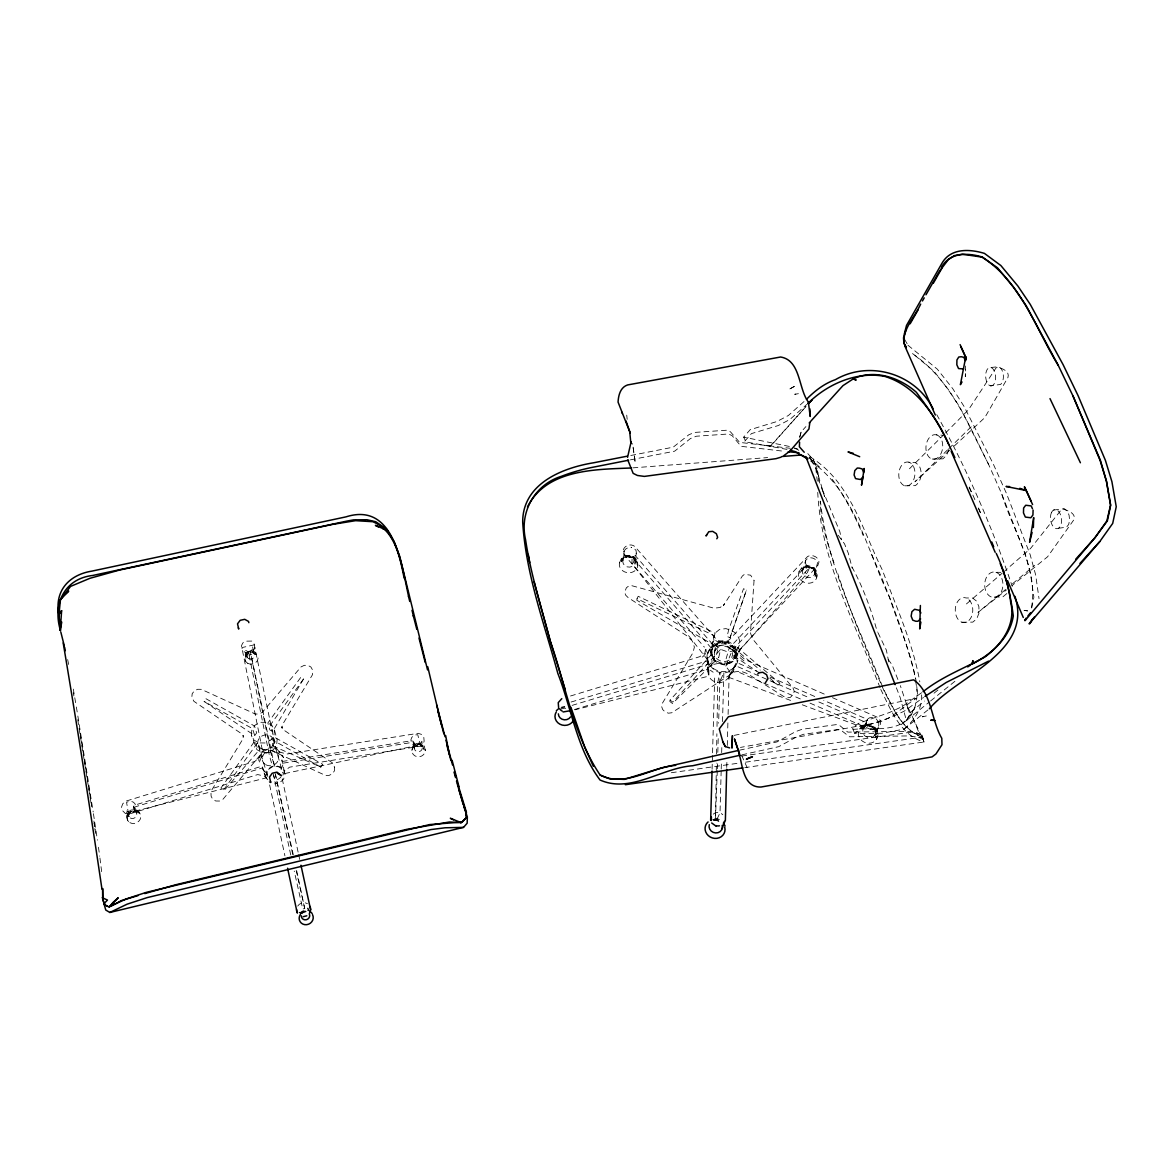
<?xml version="1.0" encoding="UTF-8"?>
<svg xmlns="http://www.w3.org/2000/svg" width="1175" height="1175" viewBox="0 0 1175 1175"><rect width="100%" height="100%" fill="white"/><g stroke="black" fill="none" stroke-linecap="round" stroke-linejoin="round"><path stroke-width="0.75" stroke-dasharray="5 3.75" d="M711.888 665.3L712.168 649.114L632.091 557.112L631.944 563.618L711.888 665.3C706.175 668.663 707.394 677.432 712.667 680.648C724.094 687.962 732.377 674.156 735.961 665.226M721.171 770.859L720.011 812.806L717.44 818.299L715.502 818.182L716.398 763.133M716.559 753.968L716.882 733.773M717.014 726.444L717.734 682.396L720.055 672.115L718.63 723.198M965.512 365.983L965.321 376.602L965.468 369.493M726.738 767.437L726.928 760.122M727.296 745.493L727.913 721.714M728.103 714.4L729.043 677.813M721.215 769.023L721.421 761.723M721.67 752.602L721.876 745.317M722.522 721.597L723.873 672.335L719.599 682.513M712.094 769.228L712.505 754.629M712.564 752.808L714.664 678.019M717.293 770.624L715.502 818.182M717.337 768.803L717.543 761.503M717.808 752.382L718.219 737.783M274.421 729.969L273.981 735.491L270.558 740.265L265.065 742.982L258.999 742.923L253.976 740.088L251.362 735.256L251.832 729.719L255.269 724.99L260.733 722.287L266.769 722.361L271.777 725.166L274.421 729.969L277.109 739.618L276.683 745.082L273.305 749.812L267.885 752.514L261.878 752.455L256.914 749.65L251.362 735.256M814.451 574.472A6.272 5.361 15.4 0 0 807.563 566.791A6.272 5.361 15.4 0 0 803.862 575.339A6.272 5.361 15.4 0 0 814.451 574.472L817.565 562.722A6.272 4.803 20.8 0 0 810.339 557.773L807.46 558.522L805.668 560.431L802.804 569.919M805.668 560.431L805.433 562.987A6.272 4.803 20.9 0 0 812.689 567.951L815.567 567.202L817.359 565.278M619.475 562.869L621.751 557.699L625.746 555.467L630.534 555.32L634.852 557.258L637.54 560.813L637.702 566.467A9.297 8.078 6.8 0 1 622.515 570.639A9.297 8.078 6.8 0 1 625.526 556.95A9.297 8.078 6.8 0 1 637.702 566.467M622.867 560.519L623.94 551.442L624.189 554.027L626.04 556.157L628.992 557.258A6.228 4.935 -3 0 0 636.336 553.146L636.072 550.546L634.206 548.431L631.269 547.344M635.043 562.928A6.213 5.405 6.8 0 0 626.921 556.568A6.213 5.405 6.8 0 0 624.894 565.704A6.213 5.405 6.8 0 0 635.043 562.928L636.336 553.146M637.026 598.721L636.821 600.249L712.432 644.355L715.061 633.178L638.172 596.312L637.026 598.721L714.4 635.734L710.523 652.375M670.102 700.065L669.823 701.475L672.497 703.531L718.674 657.633L720.642 649.334L672.761 702.121L670.102 700.065L718.292 647.028L716.295 655.562L718.674 657.633M1031.767 607.827L1033.882 597.164L1030.578 574.428L1025.437 554.556L1001.599 493.588L988.527 464.257L959.887 407.211L948.739 390.041L934.125 371.418L912.564 353.455M728.662 678.827L729.66 674.744L729.278 675.757M921.597 692.736L902.224 706.542L889.372 712.549L858.22 723.477L853.447 727.457L852.683 728.75L853.828 729.337C871.027 727.692 891.781 731.952 906.38 720.569C919.173 708.261 918.424 689.71 914.635 673.716C903.648 631.886 888.05 591.216 870.425 551.707M1031.371 607.886C1039.023 568.685 1012.263 529.572 1001.599 493.588M711.991 649.79L712.182 648.938M730.072 637.643L746.433 590.129L743.525 588.704L728.691 629.8L727.061 636.542L730.072 637.643L746.433 590.129M715.986 646.397C724.27 643.577 731.981 648.82 738.076 653.902L739.383 649.672L740.059 655.268L744.877 659.528L825.247 694.528M759.784 673.099L733.832 655.988L735.521 649.334L760.254 670.147M799.749 437.452L801.188 431.798L805.918 426.584M735.051 656.987A12.088 10.678 13.5 0 0 720.627 642.842A12.088 10.678 13.5 0 0 714.855 660.438A12.088 10.678 13.5 0 0 735.051 656.987L735.271 656.12A12.103 10.693 13.5 0 0 720.818 641.976A12.103 10.693 13.5 0 0 715.046 659.586A12.103 10.693 13.5 0 0 735.271 656.12M735.447 658.587A13.277 11.735 13.5 0 0 723.11 640.742A13.277 11.735 13.5 0 0 712.608 658.382A13.277 11.735 13.5 0 0 735.447 658.587L738.326 647.366A13.116 10.325 35.6 0 0 732.598 631.034L726.033 628.625L719.629 629.389L715.09 633.031A13.204 10.619 33.1 0 0 720.76 649.437L727.398 651.773L733.846 650.979L738.326 647.366M303.591 678.886L272.659 731.496L269.839 729.925L267.856 722.963L300.785 677.343L303.591 678.886L270.691 724.549L272.659 731.496M799.676 436.924L801.188 431.798M799.015 571.696L802.231 567.011L806.608 565.572L811.382 566.291L815.318 568.979L817.33 572.915L816.434 578.526A9.371 8.019 15.4 0 1 800.601 579.833A9.371 8.019 15.4 0 1 806.138 567.04A9.371 8.019 15.4 0 1 816.434 578.526M707.6 653.006L707.996 651.993A15.613 13.806 13.6 0 1 722.008 643.783L723.227 643.856A15.613 13.806 13.6 0 1 737.063 653.682L737.43 654.739A15.613 13.806 13.6 0 1 731.996 669.148L731.012 669.735A15.613 13.806 13.6 0 1 713.71 668.722L712.726 668.017A15.613 13.806 13.6 0 1 707.6 653.006L707.996 651.993M802.246 704.78L863.948 727.868L867.385 719.394L823.748 700.403M787.015 449.408L746.022 441.976L743.672 437.144L750.208 429.668L776.807 421.561L788.396 415.495L805.227 400.44M744.862 441.095L751.413 433.619L778.32 425.526L789.938 419.46L806.799 404.42M274.524 766.203L250.275 651.376L271.41 755.393L274.524 766.203L280.81 767.099L284.115 770.433L285.084 774.942L283.425 779.436L279.591 782.712L274.612 783.872M281.104 769.654L282.896 764.808L281.868 759.931L285.084 774.942M948.871 449.379L946.727 455.166L942.952 458.837L932.23 459.043M728.162 678.21L735.271 665.593L809.193 697.759M705.661 653.55L702.914 656.707L699.977 658.103M246.427 653.285L245.516 655.621L246.339 659.146L245.854 656.796L248.836 652.771L254.079 652.83L255.842 654.563L253.756 651.655M725.827 666.107L732.231 650.289L809.648 567.452L806.799 573.811L725.827 666.107L729.19 670.866L729.117 675.654L736.475 662.421L756.612 671.189M128.339 812.219L127.282 814.774L128.237 818.358L127.796 815.788L131.086 811.367L136.579 811.426L138.371 813.32L136.08 810.412L133.407 809.692M859.703 728.999L863.904 724.872L868.78 724.197L873.612 725.9L877.093 729.513L878.298 734.081L876.3 739.648A9.899 8.71 23.3 0 1 859.468 737.885A9.899 8.71 23.3 0 1 868.207 725.489A9.899 8.71 23.3 0 1 876.3 739.648M863.581 728.206L867.326 719.555M863.948 727.868L866.313 722.61L817.594 701.416M874.685 735.315A6.624 5.816 23.2 0 0 869.265 725.856A6.624 5.816 23.2 0 0 863.419 734.14A6.624 5.816 23.2 0 0 874.685 735.315L878.166 727.575M875.683 736.284L875.213 737.312L876.8 732.847L875.845 729.19L873.054 726.297L869.192 724.931L865.27 725.474L861.907 728.779L864.829 726.502L868.736 725.974L872.599 727.325L875.39 730.218L876.344 733.876M896.378 687.801L900.182 697.539L906.38 720.569L911.271 711.8L924.417 701.049M927.956 709.891L903.986 729.161L881.764 733.273L854.754 733.435L862.538 726.972L891.208 717.249L904.089 711.242L923.506 697.465M915.09 707.218L908.877 716.941L901.24 724.725M320.834 767.099L322.743 764.352L273.232 736.519L275.185 743.393L273.261 746.081L320.834 767.099L271.293 739.222L273.261 746.081M223.749 789.717L257.912 742.306L259.983 749.136L225.13 789.38L220.885 788.072L255.063 740.705L257.163 747.55L259.983 749.136M254.696 735.623L256.62 732.95L254.52 726.018L205.978 698.728L204.009 701.357L254.696 735.623L252.581 728.691L204.009 701.357M733.832 655.988L735.697 653.741L737.327 647.381L779.862 683.218L778.1 685.187L768.949 679.135M805.918 406.594L770.741 446.045L766.834 445.266M770.492 445.971L805.888 406.594M740.03 649.364L817.741 565.733L818.99 561.944C818.49 556.818 811.896 553.998 807.592 556.495L729.602 639.479C725.798 643.18 719.203 642.167 715.737 638.539L634.735 546.434C629.389 542.145 620.356 547.785 623.808 554.438L704.383 647.146M909.465 468.766L944.377 434.118M945.669 432.841L968.508 409.767L995.959 368.025L997.707 367.129C1002.26 368.509 1009.927 371.256 1007.959 377.425L984.797 417.624L952.719 447.455M903.986 729.161C914.649 720.319 923.374 707.086 921.406 692.736M947.549 449.893L914.958 481.794L951.368 448.674M948.842 448.63L972.298 425.658M711.213 647.572L718.189 642.549L723.11 641.785M299.978 913.386L302.724 910.933L306.308 910.067M300.873 913.181L305.941 910.522M415.818 743.907L413.791 745.699L413.086 749.224L413.908 746.771L418.653 744.363L423.191 746.859L423.822 749.342L423.088 745.787L418.535 743.276M966.438 603.95L1002.113 573.268M1003.479 572.093L1030.548 548.475L1061.363 509.7L1063.316 509.039C1067.928 510.787 1076.138 513.152 1073.95 519.673L1047.586 556.788L1012.116 585.488M1006.843 593.537L1002.76 596.973L991.538 597.091M1005.638 589.468L978.011 612.425L1006.432 589.967M1012.542 583.725L1034.646 565.351M934.037 693.191L938.208 689.784M248.498 651.596L245.678 653.858L244.532 656.781L245.575 661.202M906.38 720.569L929.175 702.121M930.6 700.961L956.259 680.207M728.867 641.447L723.976 643.885M730.762 673.26L733.597 671.586M631.944 563.618L633.442 562.781L635.102 555.423L715.252 647.308L713.416 664.404L719.306 663.243L724.329 665.035L729.19 648.115L806.682 565.41L805.316 572.798L806.799 573.811M570.521 695.997L699.771 656.678L704.868 653.006L705.852 647.572L706.248 652.037M571.109 702.033L707.688 660.747L708.378 674.435M572.107 705.382L708.819 664.051L708.936 676.08L574.898 709.832M574.575 709.494L704.089 670.249M266.226 777.879L262.466 767.907L135.654 806.711L133.906 808.15L135.198 811.088L266.226 777.879L269.824 782.609M299.023 912.637L308.966 910.214M303.356 912.108L306.22 911.418M296.717 870.881L304.722 908.525L302.739 908.995L294.235 871.072M561.518 707.144L564.749 706.381M560.945 708.011L564.822 707.1M560.872 709.054L564.749 708.143L567.349 708.804M247.235 657.266L244.782 649.893L248.277 651.817L251.612 651.009M248.277 651.817L252.096 649.981L252.434 646.221L254.241 653.902M251.2 654.607L249.35 655.018L248.424 651.787L269.472 755.833L272.6 766.658L267.254 770.257L265.873 776.132L262.098 766.144L135.36 804.934L133.597 806.373L135.198 811.088M741.851 754.849L778.775 746.668L797.179 736.593L803.627 734.258L837.79 729.572L841.403 730.498L849.51 736.798L909.435 735.903L919.232 737.489L923.506 739.751L923.932 741.998L744.788 767.627M739.457 750.208L777.101 741.895L795.607 731.614L802.04 729.293L836.189 724.637L839.802 725.577L847.777 732.113L907.658 731.335L915.487 732.157L921.949 735.036L923.932 741.998C900.197 735.124 890.826 709.568 880.795 689.475M284.791 773.547L414.217 746.052L413.732 742.997L411.5 742.512L282.573 763.251M734.213 735.359L916.471 698.347C903.325 706.19 892.251 718.938 876.961 722.742L740.441 747.418M630.799 455.489L673.231 447.161L688.932 434.691L694.792 432.415L726.855 430.212L730.453 431.827L739.663 442.402L790.32 448.292M630.402 459.866L674.656 451.171L690.503 438.495L696.364 436.219L728.456 433.986L732.054 435.587L741.146 446.338L784.592 451.332M282.191 761.488L411.074 740.808L413.306 741.293L414.217 746.052M741.689 756.054L909.567 732.392L918.586 734.008L921.89 737.18L906.85 704.868L909.406 712.799L900.329 685.642M671.336 772.724L738.267 763.221M745.493 762.193L922.772 737.048C901.915 730.057 893.308 708.055 883.997 690.077M1058.484 528.265L1066.503 527.178L1068.677 524.491L1069.617 520.07L1069.044 515.105L1067.12 510.949L1064.359 508.716L1053.52 510.067M990.422 385.841A9.268 4.979 86.2 0 0 995.122 373.195A9.268 4.979 86.2 0 0 986.457 370.992A9.268 4.979 86.2 0 0 990.422 385.841L1000.718 384.416C1004.522 380.024 1003.964 373.268 1001.144 368.509L998.647 366.688L990.863 367.496M875.772 729.396L872.555 729.646L869.382 728.28L867.121 725.636A6.609 5.713 40.5 0 1 869.735 717.749L872.937 717.499L876.095 718.88L878.357 721.509M632.884 467.856L767.627 457.589M961.84 622.207L972.812 622.118L976.733 618.814L978.981 613.144L978.907 606.667L976.557 601.115L972.562 598.016L966.114 597.972A12.484 8.754 -89.7 0 0 955.613 613.644A12.484 8.754 -89.7 0 0 970.344 618.726A12.484 8.754 -89.7 0 0 966.114 597.972M995.989 572.284A12.749 9.121 -88.7 0 1 1000.395 593.375A12.749 9.121 -88.7 0 1 985.061 588.455A12.749 9.121 -88.7 0 1 995.989 572.284L1000.865 572.357M904.838 485.818L915.354 485.642C921.758 481.104 922.757 471.616 918.791 465.138L915.119 462.509L908.789 462.157A12.044 8.049 -85.2 0 0 899.095 478.152A12.044 8.049 -85.2 0 0 912.696 481.706A12.044 8.049 -85.2 0 0 908.789 462.157M714.635 818.711L718.072 818.902L721.039 820.708M713.666 819.504L717.808 819.753L721.377 821.898M713.401 820.444L717.543 820.693L721.097 822.838M936.343 434.823A12.308 8.342 -84 0 1 940.397 454.681A12.308 8.342 -84 0 1 926.252 451.332A12.308 8.342 -84 0 1 936.343 434.823L942.717 435.264M794.418 448.63L797.502 448.865M1024.218 610.368L1027.64 610.883M1024.101 610.383L1027.42 610.912M251.186 651.009L254.828 651.831L257.442 655.474M789.336 446.441L743.672 437.144M724.138 641.844C731.085 642.475 735.917 648.262 737.43 654.739M728.529 677.226L791.95 700.946M770.036 677.035L815.347 696.746M739.56 672.541L801.673 699.507M810.06 703.149L872.173 730.116C879.62 731.937 884.011 720.863 877.152 717.132L831.944 697.451M921.89 737.18C901.592 729.381 892.971 708.055 883.717 690.122C867.209 651.787 850.715 613.394 837.79 573.65M794.491 447.807L799.132 450.466M743.922 660.893L739.119 656.898M809.825 456.737C850.142 480.898 862.553 530.439 882.234 569.758C896.143 606.535 912.887 642.975 919.819 681.867M728.559 647.205L738.076 653.902M810.662 461.041C855.459 492.354 867.312 550.943 889.681 597.722C898.302 624.748 910.625 650.818 915.384 678.915M710.346 670.235L713.137 672.232M715.692 640.551L720.539 643.68C691.37 650.803 717.881 687.742 735.271 666.387L737.092 661.51L736.578 656.252L733.303 650.495M769.86 678.239L778.1 685.187M912.476 353.572C950.737 379.804 968.464 424.337 988.527 464.257M907.981 345.259L937.327 369.17L952.719 388.617L963.897 406.183L993.095 463.582L1006.314 493.118L1030.122 554.556L1035.645 574.839L1039.023 598.633M809.061 457.721L820.664 467.988M266.373 773.077L262.789 769.463L266.519 779.26M809.311 457.457L814.995 463.258L817.521 469.633L819.504 483.057M299.669 912.241L301.226 913.856M267.738 779.701L264.257 776.058L257.736 774.575L128.574 814.231L125.402 813.526L122.083 810.221L121.554 807.034L122.773 803.759L125.402 801.277L254.902 761.415L260.116 756.7L262.495 750.81L241.492 645.707L242.696 643.092L245.311 641.168L251.773 641.08L253.888 642.96L275.905 749.121L275.537 747.814L280.017 752.103L286.656 754.071L418.168 733.317L421.428 734.39L423.764 736.769L424.131 741.219L423.132 744.127L420.635 746.125L289.549 767.172L284.218 771.417L282 777.85L298.244 852.742M807.798 453.609L813.32 459.704L814.995 463.258M838.201 535.257L844.546 543.893L848.277 553.161L852.213 568.098M888.138 659.395L892.045 664.786L899.081 682.469M832.238 479.327C844.84 496.673 854.827 515.649 863.111 535.389M810.97 459.983L816.684 469.706L824.527 496.584L821.193 486.685L839.905 531.864L841.432 539.78M936.769 414.657C967.069 469.383 992.317 527.149 1012.248 586.428M904.632 339.399L907.144 343.79M129.015 816.596L125.402 810.28L129 812.38L131.292 811.852L133.083 810.353L133.568 806.226L136.491 812.88M878.019 632.752L886.376 650.142L888.755 662.01M851.934 566.908C863.096 587.368 871.292 609.517 877.284 632.018M127.62 820.268L126.43 815.773L127.722 812.571L130.528 810.251L134.067 809.428L137.402 810.309L140.266 813.967M741.631 755.349L747.094 767.481M852.683 728.75L854.754 733.435M978.29 508.202L981.154 514.694M969.36 487.067L974.986 499.904M978.525 508.011L981.36 514.488M969.155 487.258L971.24 492.075M882.587 686.773C858.852 626.407 827.097 566.453 820.429 501.167M880.09 687.816C855.532 624.233 820.752 560.989 817.712 491.679M918.395 731.32L911.447 714.18M833.971 562.752C827.288 542.85 820.693 522.332 820.165 501.196M813.32 459.704L815.597 466.578L817.286 481.089M923.506 739.751L921.949 735.036L923.932 741.998M258.441 745.846L267.254 774.766M304.722 908.525L296.203 870.602M273.29 774.046L276.14 783.519M275.229 773.591L293.295 854.754M273.011 738.62L281.765 769.449M308.555 910.933L307.821 907.967L308.291 910.14M298.641 854.533L299.801 859.88M292.722 854.46L275.537 774.986M290.739 854.93L273.584 775.441M269.648 784.959L284.923 855.841M67.665 659.542L68.737 664.83M816.684 469.706L818.902 481.412M73.305 689.108L76.052 705.191M76.36 706.998L77.565 714.224M77.858 716.03L93.192 811.94M77.726 719.643L91.635 806.814M80.15 733.391L91.591 805.683M73.364 692.736L73.893 695.938M414.378 748.078L413.262 741.146L415.289 744.597L417.433 745.156L419.607 744.642L421.898 741.234L422.28 748.152A3.966 3.628 -8 0 1 416.229 751.236A3.966 3.628 -8 0 1 416.479 744.95A3.966 3.628 -8 0 1 422.28 748.152M93.442 813.702L97.407 840.184M98.465 847.248L99.699 856.193M93.897 821.031L95.19 829.858M94.059 823.087L94.602 826.701M94.867 828.507L95.674 833.927M915.633 680.648L917.631 694.513M633.09 447.132L635.249 462.994L632.605 443.562M99.934 858L101.975 874.244M411.896 750.575L412.763 746.14L415.318 743.922L418.697 743.129L422.016 743.981L424.381 746.257L425.291 750.722A6.712 6.139 -8 0 1 415.054 755.951A6.712 6.139 -8 0 1 415.451 745.303A6.712 6.139 -8 0 1 425.291 750.722M626.73 415.127L627.171 419.357M707.042 658.367L708.04 673.407M713.24 814.158A6.771 6.536 32.7 0 1 722.787 814.716M714.062 820.502A6.742 6.228 20.1 0 1 720.495 822.5M712.579 819.783A10.09 9.327 20.2 0 1 720.877 821.648M878.092 721.391A6.609 5.713 40.5 0 1 875.493 729.278M301.108 913.577A7.138 6.653 -26.7 0 1 306.66 911.212M302.093 913.827A4.215 3.922 -26.5 0 1 305.808 911.873M297.73 906.057A7.109 6.888 -40 0 1 307.424 903.692M281.207 776.602A7.843 7.079 -18.4 0 1 274.201 780.127M267.768 776.469A7.843 7.079 -18.4 0 1 273.32 766.041A7.843 7.079 -18.4 0 1 282.529 773.033M624.087 551.618A6.228 4.935 -3 0 1 631.43 547.521M334.655 767.378L334.449 770.8L332.407 773.737L329.088 775.412L325.387 775.382L270.206 749.958L266.519 749.914L263.185 751.574L222.912 799.338L219.505 801.042L215.759 800.998L212.69 799.235L211.103 796.209L210.927 791.421L242.917 738.987L243.225 735.623L243.666 737.019L242.094 734.096L193.904 701.313L191.848 696.995L192.201 693.705L194.316 690.885L197.635 689.284L201.277 689.328L255.239 714.003L258.897 714.048L262.201 712.417L301.05 666.901L304.296 665.329L307.894 665.358L310.905 667.018L312.506 669.838L312.594 674.538L282.338 724.872L282.073 728.206L281.692 726.811L283.307 729.734L332.701 763.06L334.655 767.378M754.056 580.391L750.443 632.928L752.573 638.892L793.081 688.109L794.197 691.164L793.61 694.028L790.29 697.436L787.191 697.832L783.945 696.643L747.212 673.539L740.735 671.16L734.463 671.924L671.718 712.77L668.457 713.196L665.123 711.977L662.597 709.436L661.569 706.278L662.318 703.34L692.986 652.712L694.381 647.087L692.339 641.051L687.419 636.189L628.067 597.546L625.643 595.137L624.674 592.185L626.378 587.779L628.669 586.031L631.842 585.708L713.959 608.18L720.143 607.519L724.461 603.994L723.389 605.624L742.35 576.029L744.451 574.325L750.605 575.177L754.056 580.391M815.509 573.062L815.156 576.382L815.876 571.902L814.246 568.744L811.102 566.585L807.269 566.012L803.773 567.173L801.203 570.918L803.421 568.347L806.917 567.187L810.75 567.76L813.878 569.904L815.509 573.062M621.604 560.578L621.472 561.768L623.161 558.801L626.348 557.009L630.182 556.891L633.633 558.448L635.793 561.283L636.072 564.646L635.954 560.108L633.78 557.273L630.329 555.702L626.495 555.834L623.293 557.611L621.604 560.578M261.232 757.332L258.999 763.28L258.764 758.095L260.777 752.749L265.359 748.886L271.308 747.52L277.006 749.004L283.645 757.567L279.253 753.16L272.923 751.515L266.328 753.028L261.232 757.332M715.017 650.069L714.782 650.671A9.15 8.078 13.5 0 0 717.808 659.454L718.38 659.865A9.15 8.078 13.5 0 0 728.5 660.453L729.087 660.115A9.15 8.078 13.5 0 0 732.275 651.684L732.054 651.067A9.15 8.078 13.5 0 0 723.947 645.295L723.227 645.266A9.15 8.078 13.5 0 0 715.017 650.069M794.256 386.472L788.601 389.615L794.256 386.472M254.373 644.825L241.991 647.572A6.58 5.111 -14.1 0 0 249.467 652.522A6.58 5.111 -14.1 0 0 254.373 644.825M926.326 715.957L922.302 716.794L926.326 715.957M798.413 393.684L794.682 394.286L798.413 393.684M420.635 746.125L417.757 734.727A6.653 5.934 15.2 0 0 411.088 741.704A6.653 5.934 15.2 0 0 420.635 746.125M128.574 814.231L126.577 802.349A6.991 5.978 -43 0 1 135.713 805.771A6.991 5.978 -43 0 1 128.574 814.231M130.352 818.006A4.171 3.687 -26.2 0 0 136.814 814.774A4.171 3.687 -26.2 0 0 131.115 811.455A4.171 3.687 -26.2 0 0 130.352 818.006M265.8 764.763A8.342 7.491 -17.9 0 0 278.681 758.301A8.342 7.491 -17.9 0 0 266.828 751.633A8.342 7.491 -17.9 0 0 265.8 764.763M247.808 663.39A6.624 5.802 -14.8 0 0 258.074 658.411A6.624 5.802 -14.8 0 0 248.674 653.241A6.624 5.802 -14.8 0 0 247.808 663.39M248.542 658.558A3.907 3.422 -14.8 0 0 254.608 655.621A3.907 3.422 -14.8 0 0 249.071 652.58A3.907 3.422 -14.8 0 0 248.542 658.558M1051.405 512.726A9.62 5.464 82.8 0 0 1055.664 528.5A9.62 5.464 82.8 0 0 1061.01 516.236A9.62 5.464 82.8 0 0 1051.405 512.726M129.867 822.647A7.065 6.242 -26.3 0 0 140.824 817.183A7.065 6.242 -26.3 0 0 131.159 811.543A7.065 6.242 -26.3 0 0 129.867 822.647M263.068 749.356A8.152 7.3 -17.4 0 0 273.672 740.412A8.152 7.3 -17.4 0 0 260.453 736.989A8.152 7.3 -17.4 0 0 263.068 749.356"/><path stroke-width="1.5" d="M965.659 360.593L965.732 357.038L960.092 344.627M726.693 769.258L725.372 820.473L723.859 823.69M710.655 820.312L712.05 771.05M711.301 820.547L711.404 817.066M920.392 605.492L919.702 628.933L920.892 622.118M965.644 359.8L965.732 357.038L966.291 358.728L960.724 346.463M1033.089 510.097L1032.928 515.017L1030.813 517.764L1025.349 517.073L1023.469 512.902L1023.616 508.011L1025.716 505.25L1031.195 505.911L1032.458 508.702M1033.368 527.516L1033.692 517.543L1029.594 542.292L1032.105 532.437M799.573 442.123L799.382 446.779L804.229 452.243M465.902 815.479L466.093 812.586M60.557 630.608L58.941 614.716L59.132 612.968L61.629 610.721L60.219 630.49L61.761 622.074M107.762 906.351L104.663 904.882L104.839 902.782L107.498 900.065L102.225 897.685M904.295 334.067L906.513 325.431L941.851 263.435C950.457 247.954 969.551 248.88 984.43 253.389L1000.85 265.521L1017.814 285.951L1030.255 304.398L1063.096 364.647L1078.092 395.681L1105.396 460.336L1111.917 481.691L1116.25 506.733L1112.696 523.418L1099.712 541.66L1029.124 623.837L1034.705 616.64M809.81 422.809L808.929 429.007L790.055 451.024L784.078 455.459M628.625 460.218L594.991 466.827C583.564 468.972 572.284 472.086 561.444 476.301C534.61 484.555 519.232 512.403 525.548 539.589C530.703 574.252 541.469 607.666 550.37 641.447C565.983 686.053 573.459 735.447 600.146 775.059L609.663 778.834L624.307 779.392L661.907 767.789L737.665 750.605M965.732 357.038L960.386 384.666L962.031 381.978M627.567 457.31L631.122 441.8L630.887 443.592L629.815 432.664M971.945 664.183L973.003 660.644L971.931 664.198C991.01 654.504 1009.913 638.098 1013.305 615.935C1010.456 594.418 1005.609 573.121 996.253 553.425M722.17 828.669L724.358 821.325M309.51 913.283L310.626 909.803A7.109 6.888 -40 0 0 309.862 906.307M1025.334 619.724L1024.967 620.708L1094.894 537.695L1107.379 520.863L1110.669 505.133L1106.468 481.192L1100.373 460.277L1073.054 396.107L1058.205 365.278L1025.981 305.397L1013.599 287.376L997.472 267.782L982.388 257.061C967.95 252.61 949.503 252.228 941.483 267.342M906.101 329.279L903.516 337.812L903.883 343.203L906.38 347.55M920.671 304.075C915.031 316.736 903.002 328.251 903.81 342.997L906.248 347.359M922.434 300.976L924.211 297.877M925.973 294.778L939.266 271.513L948.372 259.587L954.394 255.592L962.281 254.182L981.918 257.105C1020.693 281.236 1035.527 328.178 1058.205 365.278M910.14 323.771L918.277 309.539M933.303 283.248L941.763 268.443M1029.888 623.631L1032.59 619.078M706.895 534.552L706.028 535.976L708.76 531.717L712.682 531.364L716.368 533.7L717.661 537.342L716.794 538.767M1026.157 618.094L1024.85 620.048L1025.628 619.857M61.629 610.721L58.941 614.716L60.483 599.456L70.573 586.398L89.917 578.306L119.703 570.007L332.598 524.388L355.599 520.672L372.813 521.7C395.153 531.027 399.823 557.053 404.171 578.232M527.428 506.998C546.522 469.178 594.756 469.486 631.137 467.988M757.728 674.083L758.697 672.776L762.737 672.276L766.585 674.714L767.995 678.68L765.16 683.145M1027.905 615.92L1030.651 612.63M1075.668 559.271L1095.085 537.651L1106.865 520.907L1110.537 505.191L1106.439 481.251L1100.108 460.438L1073.054 396.107M1079.957 563.427L1099.712 541.66M104.046 904.016L105.765 910.038L109.833 912.461L463.508 827.391L467.165 823.205L467.342 816.919L463.758 806.432M809.193 422.956L842.96 385.635L853.3 378.849L856.149 380.113L853.314 378.835C874.288 368.862 899.712 377.528 916.309 392.215C928.544 408.782 940.822 425.541 948.871 444.635M465.711 818.388L461.232 822.662L449.452 821.986L406.726 829.359L175.574 884.804L144.775 893.587M929.366 708.76C957.155 675.713 1033.427 652.712 1014.936 596.342M556.348 710.713L558.712 708.584M806.52 399.28C814.789 390.952 824.189 383.564 835.41 379.657C869.603 359.902 915.163 373.474 933.097 408.768M808.092 403.275C827.758 383.77 857.295 370.962 884.937 376.441C921.949 388.014 939.941 424.895 954.864 457.589M920.627 618.902L917.91 621.267L915.795 621.267L912.74 620.136L911.139 616.155L911.903 611.676L914.605 609.282L919.79 610.413L920.877 613.071M561.797 698.655L558.242 702.621L558.61 707.644M923.095 691.678C941.645 676.771 964.205 668.413 984.87 657.031C1002.025 644.311 1016.155 624.395 1010.647 602.07C1009.296 588.837 1005.242 575.956 1000.233 563.677M924.989 696.408L946.169 682.499L988.557 661.128M967.701 666.915L970.521 665.109M110.847 906.263L121.554 900.549L138.092 895.57M109.833 912.461L127.106 904.177L147.213 897.597L431.019 829.565L445.119 827.788L463.508 827.391M781.14 457.134L776.029 458.661L644.355 476.404L637.408 475.464L633.149 473.363L627.803 459.983M627.259 456.179L593.654 462.774C561.782 467.929 522.508 483.968 522.699 522.067C525.812 574.046 544.245 623.528 557.831 673.393C571.564 708.701 576.881 749.092 600.028 780.009C630.872 793.727 661.246 767.951 692.618 765.748L740.088 755.246M571.079 710.567L563.089 711.962M303.253 916.662L306.807 915.795M625.35 784.709L742.982 767.892M675.684 765.366C650.436 767.393 625.173 787.911 600.146 775.059M963.632 368.935L958.55 368.583L956.832 364.764L956.92 359.976L958.771 357.009L961.326 356.745L963.867 357.347L965.027 359.902M782.007 456.488L801.291 455.033L807.739 458.338M1009.589 486.553L1006.02 486.479L1026.304 490.533L1031.209 501.358M799 452.742L788.205 451.743M853.3 453.344L848.027 451.934L859.703 456.722M790.217 450.26L795.005 451.567L807.812 459.043M738.943 753.072C742.659 765.483 743.129 787.617 761.003 787.03L932.069 756.891L935.961 753.953L941.983 744.715L941.792 738.297C931.085 720.055 931.951 692.56 913.592 679.826L728.397 716.735L719.247 728.926L722.889 741.924L725.342 746.58L729.631 747.902M458.162 821.648L461.232 822.662L450.319 818.255L453.491 819.842M1019.812 488.315L1026.304 490.533L1024.38 486.758L1032.59 504.574M382.653 528.633L385.503 529.617L375.412 525.372L378.35 526.885M716.251 826.319L711.683 822.97M277.285 773.268L281.266 775.529L276.962 772.137L272.218 773.238L269.501 777.072L270.735 782.491L270.412 781.39M309.759 911.007L312.168 913.489M723.374 823.043L725.078 825.952M722.889 741.924L725.342 746.58M808.297 401.982C798.251 388.543 800.748 360.196 780.582 357.009L627.582 384.945C620.341 387.368 618.447 395.285 618.065 402.1L630.226 433.032L625.996 420.973M621.648 411.955L622.398 413.497M1049.995 398.604L1080.413 462.759M904.779 345.832L935.315 415.069M593.346 766.276L584.886 747.579L570.903 707.291M951.163 451.376L995.181 552.294M1007.577 580.685L1023.278 617.477M991.803 542.028L993.697 546.874M805.815 456.532L895.144 684.658M465.535 810.985L459.146 790.437M104.663 904.882L102.857 899.448L102.724 888.785M565.263 689.798L550.37 641.447L534.096 581.875M457.516 783.138L466.402 812.145L466.005 817.947L462.23 822.059L429.756 824.556L146.332 892.354L126.254 898.934L108.746 906.924L104.487 904.647L102.695 899.213L102.578 888.55M457.677 785.297L463.273 804.743M238.349 627.788L238.716 629.051L237.526 623.822L240.155 620.327L244.708 619.328L248.512 621.413L248.865 622.691M454.328 771.564L455.694 776.528M454.182 772.548L455.577 777.644M456.502 781.037L457.912 786.119M436.63 704.941L445.031 736.71M445.971 740.235L452.522 764.94M437.717 710.655L443.871 733.788M447.043 745.875L450.906 760.372M427.729 666.695L441.418 724.667M452.096 760.254L458.955 786.633M427.524 669.867L399.764 556.451L394.212 541.837L386.399 528.956L375.75 521.729L366.982 519.747L353.675 519.849L347.007 521.068L92.693 575.471C64.625 578.614 52.361 603.847 60.395 630.299M413.248 615.538L416.802 629.33M418.99 638.04L425.232 662.465M408.445 596.18L409.752 601.453M411.999 610.28L413.629 616.904M60.806 631.974L64.228 645.633M408.724 597.047C401.336 564.514 394.477 501.505 345.964 516.868L91.958 571.109C68.429 574.825 53.316 591.877 59.352 616.992M808.415 402.467L810.192 416.479L809.869 408.841M300.962 865.226L310.626 909.803M287.581 868.237L297.128 912.534M64.64 647.308L65.315 650.7M445.633 735.477L449.305 754.423M528.251 554.394L529.705 562.546M63.186 642.945C76.933 724.887 89.873 807.049 101.975 889.255M59.749 620.429L60.557 627.303M722.199 825.408A6.742 6.228 20.1 0 1 715.648 832.943A6.742 6.228 20.1 0 1 709.289 824.659M719.452 825.805A6.771 6.536 32.7 0 1 715.942 825.599M724.725 827.127A10.09 9.327 20.2 0 1 719.188 837.775A10.09 9.327 20.2 0 1 706.792 833.912A10.09 9.327 20.2 0 1 708.07 821.942M297.363 913.048A7.109 6.888 -40 0 1 296.599 909.538M312.506 914.635A7.138 6.653 -26.7 0 1 310.376 923.183A7.138 6.653 -26.7 0 1 301.329 923.109A7.138 6.653 -26.7 0 1 300.345 914.532M309.275 913.886A4.215 3.922 -26.5 0 1 306.352 919.717A4.215 3.922 -26.5 0 1 301.387 915.824M562.164 711.022A6.507 5.978 -18.5 0 1 559.755 708.922M570.507 716.941A6.507 5.919 4.3 0 1 558.36 713.857M573.106 721.053A9.723 8.857 4.3 0 1 559.829 724.167A9.723 8.857 4.3 0 1 556.26 712.021M732.422 735.712L731.966 748.108L732.451 735.682M864.227 468.561L863.684 472.585L862.186 468.928L859.38 468.149L857.295 468.032L854.798 470.587L854.093 474.964L855.562 478.607L860.453 479.518L862.964 476.977L861.495 485.202L864.227 468.561M112.815 902.635L109.304 907.071L118.22 897.729L112.815 902.635M63.729 595.49L60.483 599.456L68.708 591.128L63.729 595.49M811.984 399.808L808.341 403.877L811.984 399.808M749.107 757.963L746.375 759.182L752.47 756.759L749.107 757.963M933.288 720.187L930.732 720.216L935.021 720.481L933.288 720.187M739.516 754.13L734.551 739.178L739.516 754.13"/></g></svg>
